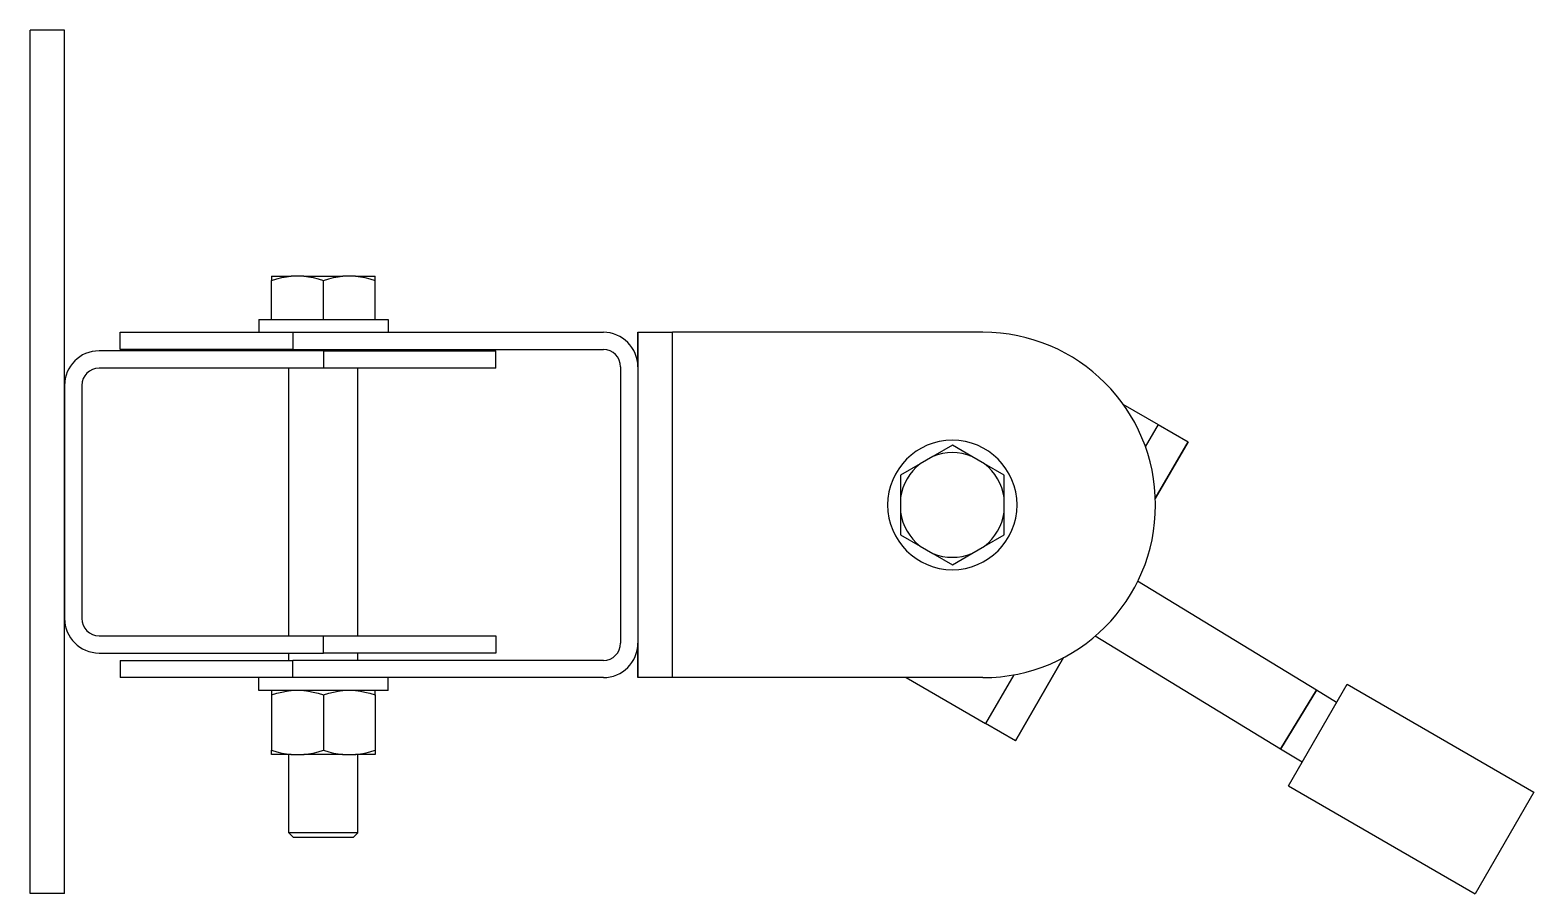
# Model space of a CAD drawing. Extents: x 0 to 1237, y -115 to 533.
# Drawn here: x 888.9 to 1237.5, y -115.4 to 84.6 of the extents above; entities that cross this region are included whole.
import ezdxf

# ---------------------------------------------------------------- set-up
doc = ezdxf.new("R2010")
doc.units = 0
doc.layers.get('0').update_dxf_attribs({"linetype": 'CONTINUOUS'})

msp = doc.modelspace()

# ---------------------------------------------------------------- linework, layer by layer
at = {"color": 1}
for p, q in [((896.855547, 84.646325), (888.855547, 84.646325)), ((888.855547, -115.353675), (888.855547, 84.646325)), ((896.855547, -115.353675), (896.855547, 84.646325)), ((944.855547, 27.646325), (944.855678, 26.643897)), ((944.855547, 27.646325), (949.382195, 27.646325)), ((944.855547, 17.646325), (944.855547, 26.643897)), ((944.855678, 26.643897), (946.094522, 27.023146)), ((946.094522, 27.023146), (947.230911, 27.306289)), ((947.230911, 27.306289), (948.294921, 27.508373)), ((948.294921, 27.508373), (949.310675, 27.639472)), ((949.310675, 27.639472), (949.382195, 27.646325)), ((952.328899, 27.646325), (949.382196, 27.646325)), ((952.328899, 27.646325), (961.382196, 27.646325)), ((952.328899, 27.646325), (952.400419, 27.639472)), ((952.400419, 27.639472), (953.416127, 27.508373)), ((953.416127, 27.508373), (954.480171, 27.306289)), ((954.480171, 27.306289), (955.616554, 27.023145)), ((955.616554, 27.023145), (956.855547, 26.643897)), ((956.855547, 26.643897), (958.094541, 27.023145)), ((956.855547, 17.646325), (956.855547, 26.643897)), ((958.094541, 27.023145), (959.230924, 27.306289)), ((959.230924, 27.306289), (960.294966, 27.508372)), ((960.294966, 27.508372), (961.310677, 27.639472)), ((961.310677, 27.639472), (961.382196, 27.646325)), ((964.328899, 27.646325), (961.382196, 27.646325)), ((964.328899, 27.646325), (968.855548, 27.646325)), ((964.328899, 27.646325), (964.400421, 27.639472)), ((964.400421, 27.639472), (965.416173, 27.508373)), ((965.416173, 27.508373), (966.480184, 27.306289)), ((966.480184, 27.306289), (967.616573, 27.023146)), ((967.616573, 27.023146), (968.855416, 26.643897)), ((968.855416, 26.643897), (968.855548, 27.646325)), ((968.855547, 17.646325), (968.855547, 26.643897)), ((941.855547, 17.646325), (941.855547, 14.646325)), ((941.855547, 17.646325), (956.855547, 17.646325)), ((956.855547, 17.646325), (971.855547, 17.646325)), ((971.855547, 17.646325), (971.855547, 14.646325)), ((909.754373, 10.646325), (909.754373, 14.646325)), ((909.754373, 10.646325), (909.754373, 14.646325)), ((909.754373, 14.646325), (949.754373, 14.646325)), ((949.754373, 14.646325), (1021.754373, 14.646325)), ((949.754373, 14.646325), (949.754373, 10.646325)), ((1029.754373, 14.646325), (1029.754373, 6.646325)), ((1029.754373, 14.646325), (1037.754373, 14.646325)), ((1029.754373, 6.646325), (1029.754373, 14.646325)), ((1037.754373, -65.353675), (1037.754373, 14.646325)), ((1109.754373, 14.646325), (1037.754373, 14.646325)), ((949.754373, 10.646325), (909.754373, 10.646325)), ((948.855547, 10.351657), (948.855547, 10.646325)), ((948.855547, 10.351657), (948.855547, 10.646325)), ((949.754373, 10.646325), (1021.754373, 10.646325)), ((964.855547, 10.351657), (964.855547, 10.646325)), ((964.855547, 10.351657), (964.855547, 10.646325)), ((956.855547, 10.351657), (904.855547, 10.351657)), ((956.855547, 10.351657), (996.855547, 10.351657)), ((956.855547, 10.351657), (956.855547, 6.351657)), ((996.855547, 6.351657), (996.855547, 10.351657)), ((996.855547, 6.351657), (996.855547, 10.351657)), ((956.855547, 6.351657), (904.855547, 6.351657)), ((948.855547, -55.648343), (948.855547, 6.351657)), ((948.855547, -55.648343), (948.855547, 6.351657)), ((996.855547, 6.351657), (956.855547, 6.351657)), ((964.855547, -55.648343), (964.855547, 6.351657)), ((964.855547, -55.648343), (964.855547, 6.351657)), ((1025.754373, 6.646325), (1025.754373, -57.353675)), ((1029.754373, 6.646325), (1029.754373, -57.353675)), ((896.855547, 2.351657), (896.855547, -51.648343)), ((900.855547, 2.351657), (900.855547, -51.648343)), ((1142.157528, -1.973489), (1150.366011, -6.712659)), ((1150.366011, -6.712659), (1147.373327, -11.896141)), ((1150.366011, -6.712659), (1157.294215, -10.712659)), ((1102.653199, -11.49742), (1098.12655, -14.11073)), ((1107.179847, -14.11073), (1102.653199, -11.49742)), ((1149.689504, -23.884404), (1157.294215, -10.712659)), ((1157.294215, -10.712659), (1149.689504, -23.884404)), ((1095.179847, -15.81201), (1090.65333, -18.425548)), ((1098.12655, -14.110731), (1095.179847, -15.812011)), ((1110.12655, -15.812011), (1107.179847, -14.110731)), ((1114.653067, -18.425548), (1110.126551, -15.81201)), ((1090.65333, -18.425548), (1090.653198, -23.652385)), ((1114.653199, -23.652385), (1114.653067, -18.425548)), ((1090.653199, -23.652385), (1090.653199, -27.054966)), ((1114.653199, -27.054966), (1114.653199, -23.652385)), ((1090.653198, -27.054966), (1090.65333, -32.281803)), ((1114.653067, -32.281803), (1114.653199, -27.054966)), ((1090.65333, -32.281803), (1095.179847, -34.895341)), ((1110.126551, -34.895341), (1114.653067, -32.281803)), ((1095.179847, -34.89534), (1098.12655, -36.59662)), ((1098.12655, -36.596621), (1102.653199, -39.209931)), ((1102.653199, -39.209931), (1107.179847, -36.596621)), ((1107.179847, -36.59662), (1110.12655, -34.89534)), ((1187.084518, -68.262924), (1145.604622, -42.994657)), ((1187.084518, -68.262924), (1145.604622, -42.994657)), ((904.855547, -55.648343), (956.855547, -55.648343)), ((956.855547, -55.648343), (996.855547, -55.648343)), ((956.855547, -59.648343), (956.855547, -55.648343)), ((996.855547, -55.648343), (996.855547, -59.648343)), ((996.855547, -55.648343), (996.855547, -59.648343)), ((1178.760648, -81.927228), (1135.742291, -55.721778)), ((1178.760648, -81.927228), (1135.742291, -55.721778)), ((1029.754373, -57.353675), (1029.754373, -65.353675)), ((1029.754373, -65.353675), (1029.754373, -57.353675)), ((904.855547, -59.648343), (956.855547, -59.648343)), ((909.754373, -61.353675), (909.754373, -65.353675)), ((909.754373, -61.353675), (909.754373, -65.353675)), ((909.754373, -61.353675), (949.754373, -61.353675)), ((948.855547, -61.353675), (948.855547, -59.648343)), ((948.855547, -61.353675), (948.855547, -59.648343)), ((1021.754373, -61.353675), (949.754373, -61.353675)), ((949.754373, -65.353675), (949.754373, -61.353675)), ((996.855547, -59.648343), (956.855547, -59.648343)), ((964.855547, -61.353675), (964.855547, -59.648343)), ((964.855547, -61.353675), (964.855547, -59.648343)), ((1117.294215, -79.994692), (1128.428211, -60.710045)), ((1128.428211, -60.710045), (1117.294215, -79.994692)), ((949.754373, -65.353675), (909.754373, -65.353675)), ((941.855547, -68.353675), (941.855547, -65.353675)), ((1021.754373, -65.353675), (949.754373, -65.353675)), ((971.855547, -68.353675), (971.855547, -65.353675)), ((1037.754373, -65.353675), (1029.754373, -65.353675)), ((1109.754373, -65.353675), (1037.754373, -65.353675)), ((1091.935231, -65.353675), (1110.366011, -75.994692)), ((1116.901715, -64.674521), (1110.366011, -75.994692)), ((956.855547, -68.353675), (941.855547, -68.353675)), ((944.855547, -68.353675), (944.855547, -69.356103)), ((944.855547, -69.356103), (946.094524, -68.976856)), ((944.855547, -69.356103), (944.855547, -82.151248)), ((946.094524, -68.976856), (947.23091, -68.693712)), ((947.23091, -68.693712), (948.29492, -68.491628)), ((948.29492, -68.491628), (949.310685, -68.360529)), ((949.310685, -68.360529), (949.382188, -68.353676)), ((952.328907, -68.353676), (952.400411, -68.360529)), ((952.400411, -68.360529), (953.416174, -68.491628)), ((953.416174, -68.491628), (954.480186, -68.693712)), ((954.480186, -68.693712), (955.616572, -68.976856)), ((955.616572, -68.976856), (956.855547, -69.356103)), ((971.855547, -68.353675), (956.855547, -68.353675)), ((956.855547, -69.356103), (958.094523, -68.976856)), ((956.855547, -69.356103), (956.855547, -82.151248)), ((958.094523, -68.976856), (959.230909, -68.693712)), ((959.230909, -68.693712), (960.29492, -68.491629)), ((960.29492, -68.491629), (961.310685, -68.360529)), ((961.310685, -68.360529), (961.382188, -68.353676)), ((964.328907, -68.353676), (964.400411, -68.360529)), ((964.400411, -68.360529), (965.416173, -68.491628)), ((965.416173, -68.491628), (966.480185, -68.693712)), ((966.480185, -68.693712), (967.616571, -68.976856)), ((967.616571, -68.976856), (968.855547, -69.356103)), ((968.855547, -69.356103), (968.855547, -68.353675)), ((968.855547, -69.356103), (968.855547, -82.151248)), ((1187.084518, -68.262924), (1178.760648, -81.927228)), ((1178.760648, -81.927228), (1187.084518, -68.262924)), ((1180.574929, -90.446776), (1194.174929, -66.890885)), ((1191.744017, -71.101347), (1187.084518, -68.262924)), ((1191.744017, -71.101347), (1187.084518, -68.262924)), ((1194.174929, -66.890885), (1237.476199, -91.890885)), ((1117.294215, -79.994692), (1110.366011, -75.994692)), ((944.855547, -82.151248), (946.094524, -82.530495)), ((944.855547, -83.153675), (944.855547, -82.151248)), ((949.382187, -83.153675), (944.855547, -83.153675)), ((946.094524, -82.530495), (947.23091, -82.813639)), ((947.23091, -82.813639), (948.29492, -83.015723)), ((948.29492, -83.015723), (949.310685, -83.146822)), ((948.855547, -101.271275), (948.855547, -83.153675)), ((948.855547, -101.271275), (948.855547, -83.153675)), ((949.310685, -83.146822), (949.382188, -83.153675)), ((949.382188, -83.153675), (952.328907, -83.153675)), ((952.328907, -83.153675), (952.400411, -83.146822)), ((961.382188, -83.153675), (952.328907, -83.153675)), ((952.400411, -83.146822), (953.416174, -83.015723)), ((953.416174, -83.015723), (954.480186, -82.813639)), ((954.480186, -82.813639), (955.616572, -82.530495)), ((955.616572, -82.530495), (956.855547, -82.151248)), ((956.855547, -82.151248), (958.094523, -82.530495)), ((958.094523, -82.530495), (959.230909, -82.813639)), ((959.230909, -82.813639), (960.29492, -83.015722)), ((960.29492, -83.015722), (961.310685, -83.146822)), ((961.310685, -83.146822), (961.382188, -83.153675)), ((961.382188, -83.153675), (964.328907, -83.153675)), ((964.328907, -83.153675), (964.400411, -83.146822)), ((968.855548, -83.153675), (964.328908, -83.153675)), ((964.400411, -83.146822), (965.416173, -83.015723)), ((964.855547, -83.08808), (964.855547, -83.086855)), ((964.855547, -83.08808), (964.855547, -83.086855)), ((964.855547, -101.271275), (964.855547, -83.153675)), ((964.855547, -101.271275), (964.855547, -83.153675)), ((965.416173, -83.015723), (966.480185, -82.813639)), ((966.480185, -82.813639), (967.616571, -82.530495)), ((967.616571, -82.530495), (968.855547, -82.151248)), ((968.855547, -82.151248), (968.855547, -83.153675)), ((1183.741801, -84.961592), (1178.760648, -81.927228)), ((1183.741801, -84.961592), (1178.760648, -81.927228)), ((1180.574929, -90.446776), (1223.876199, -115.446776)), ((1237.476199, -91.890885), (1223.876199, -115.446776)), ((948.855547, -101.271275), (949.937947, -102.353675)), ((948.855547, -101.271275), (949.937947, -102.353675)), ((964.855547, -101.271275), (948.855547, -101.271275)), ((963.773147, -102.353675), (949.937947, -102.353675)), ((963.773147, -102.353675), (949.937947, -102.353675)), ((964.855547, -101.271275), (963.773147, -102.353675)), ((964.855547, -101.271275), (963.773147, -102.353675)), ((896.855547, -115.353675), (888.855547, -115.353675))]:
    msp.add_line(p, q, dxfattribs=at)
for centre, radius, start, end in [((1021.754373, 6.646325), 8, 0, 90), ((1109.754373, -25.353675), 40, 0, 90), ((1021.754373, 6.646325), 4, 0, 90), ((904.855547, 2.351657), 8, 90, 180), ((904.855547, 2.351657), 4, 90, 180), ((1102.653199, -25.353675), 15, 90, 270), ((1102.653199, -25.353675), 15, 270, 90), ((1102.653199, -25.353675), 12.12, 68.069237, 111.930763), ((1102.653199, -25.353675), 12.12, 128.069237, 171.930711), ((1102.653199, -25.353675), 12.12, 8.069289, 51.930763), ((1102.653199, -25.353675), 12.12, 188.069289, 231.930763), ((1109.754373, -25.353675), 40, 270, 360), ((1102.653199, -25.353675), 12.12, 308.069237, 351.930711), ((1102.653199, -25.353675), 12.12, 248.069237, 291.930763), ((904.855547, -51.648343), 8, 180, 270), ((904.855547, -51.648343), 4, 180, 270), ((1021.754373, -57.353675), 4, 270, 360), ((1021.754373, -57.353675), 8, 270, 360)]:
    msp.add_arc(centre, radius, start, end, dxfattribs=at)

doc.saveas('drawing.dxf')
